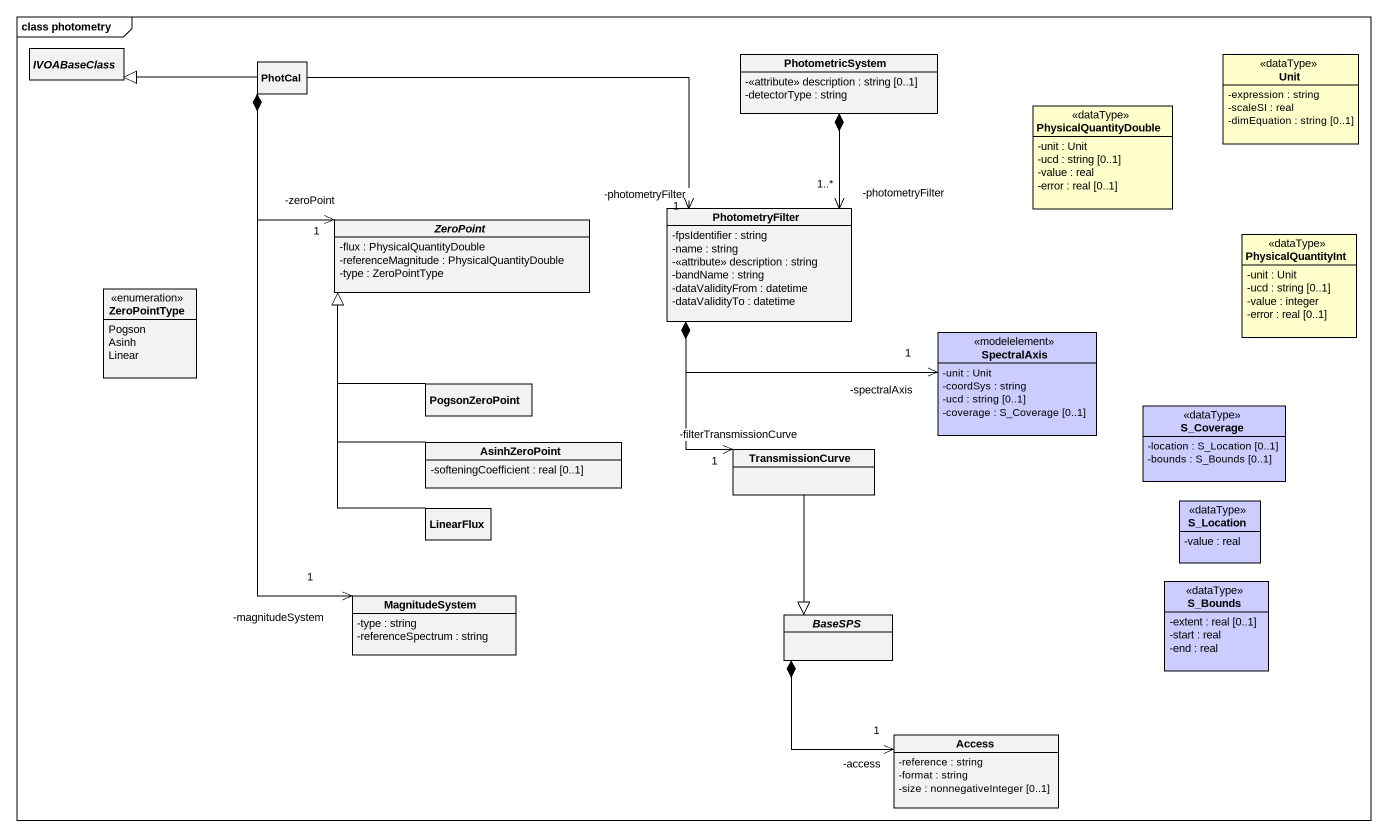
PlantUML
@startuml
mainframe class photometry
hide circle
hide empty members
skinparam classAttributeIconSize 0
abstract class IVOABaseClass
class PhotCal
class PhotometricSystem {
  -<<attribute>> description : string [0..1]
  -detectorType : string
}
class Unit <<dataType>> #FFFFCC {
  -expression : string
  -scaleSI : real
  -dimEquation : string [0..1]
}
class PhysicalQuantityDouble <<dataType>> #FFFFCC {
  -unit : Unit
  -ucd : string [0..1]
  -value : real
  -error : real [0..1]
}
abstract class ZeroPoint {
  -flux : PhysicalQuantityDouble
  -referenceMagnitude : PhysicalQuantityDouble
  -type : ZeroPointType
}
class PhotometryFilter {
  -fpsIdentifier : string
  -name : string
  -<<attribute>> description : string
  -bandName : string
  -dataValidityFrom : datetime
  -dataValidityTo : datetime
}
class PhysicalQuantityInt <<dataType>> #FFFFCC {
  -unit : Unit
  -ucd : string [0..1]
  -value : integer
  -error : real [0..1]
}
enum ZeroPointType {
  Pogson
  Asinh
  Linear
}
class SpectralAxis <<modelelement>> #CCCCFF {
  -unit : Unit
  -coordSys : string
  -ucd : string [0..1]
  -coverage : S_Coverage [0..1]
}
class PogsonZeroPoint
class AsinhZeroPoint {
  -softeningCoefficient : real [0..1]
}
class S_Coverage <<dataType>> #CCCCFF {
  -location : S_Location [0..1]
  -bounds : S_Bounds [0..1]
}
class TransmissionCurve
class LinearFlux
class S_Location <<dataType>> #CCCCFF {
  -value : real
}
class S_Bounds <<dataType>> #CCCCFF {
  -extent : real [0..1]
  -start : real
  -end : real
}
class MagnitudeSystem {
  -type : string
  -referenceSpectrum : string
}
abstract class BaseSPS
class Access {
  -reference : string
  -format : string
  -size : nonnegativeInteger [0..1]
}
PhotCal -left-|> IVOABaseClass
PhotCal *--> "-zeroPoint\n1" ZeroPoint
PhotCal -right-> "-photometryFilter\n1" PhotometryFilter
PhotCal *--> "-magnitudeSystem\n1" MagnitudeSystem
PhotometricSystem *--> "-photometryFilter\n1..*" PhotometryFilter
PhotometryFilter *-right-> "-spectralAxis\n1" SpectralAxis
PhotometryFilter *--> "-filterTransmissionCurve\n1" TransmissionCurve
PogsonZeroPoint -up-|> ZeroPoint
AsinhZeroPoint -up-|> ZeroPoint
TransmissionCurve --|> BaseSPS
LinearFlux -up-|> ZeroPoint
BaseSPS *--> "-access\n1" Access
@enduml
